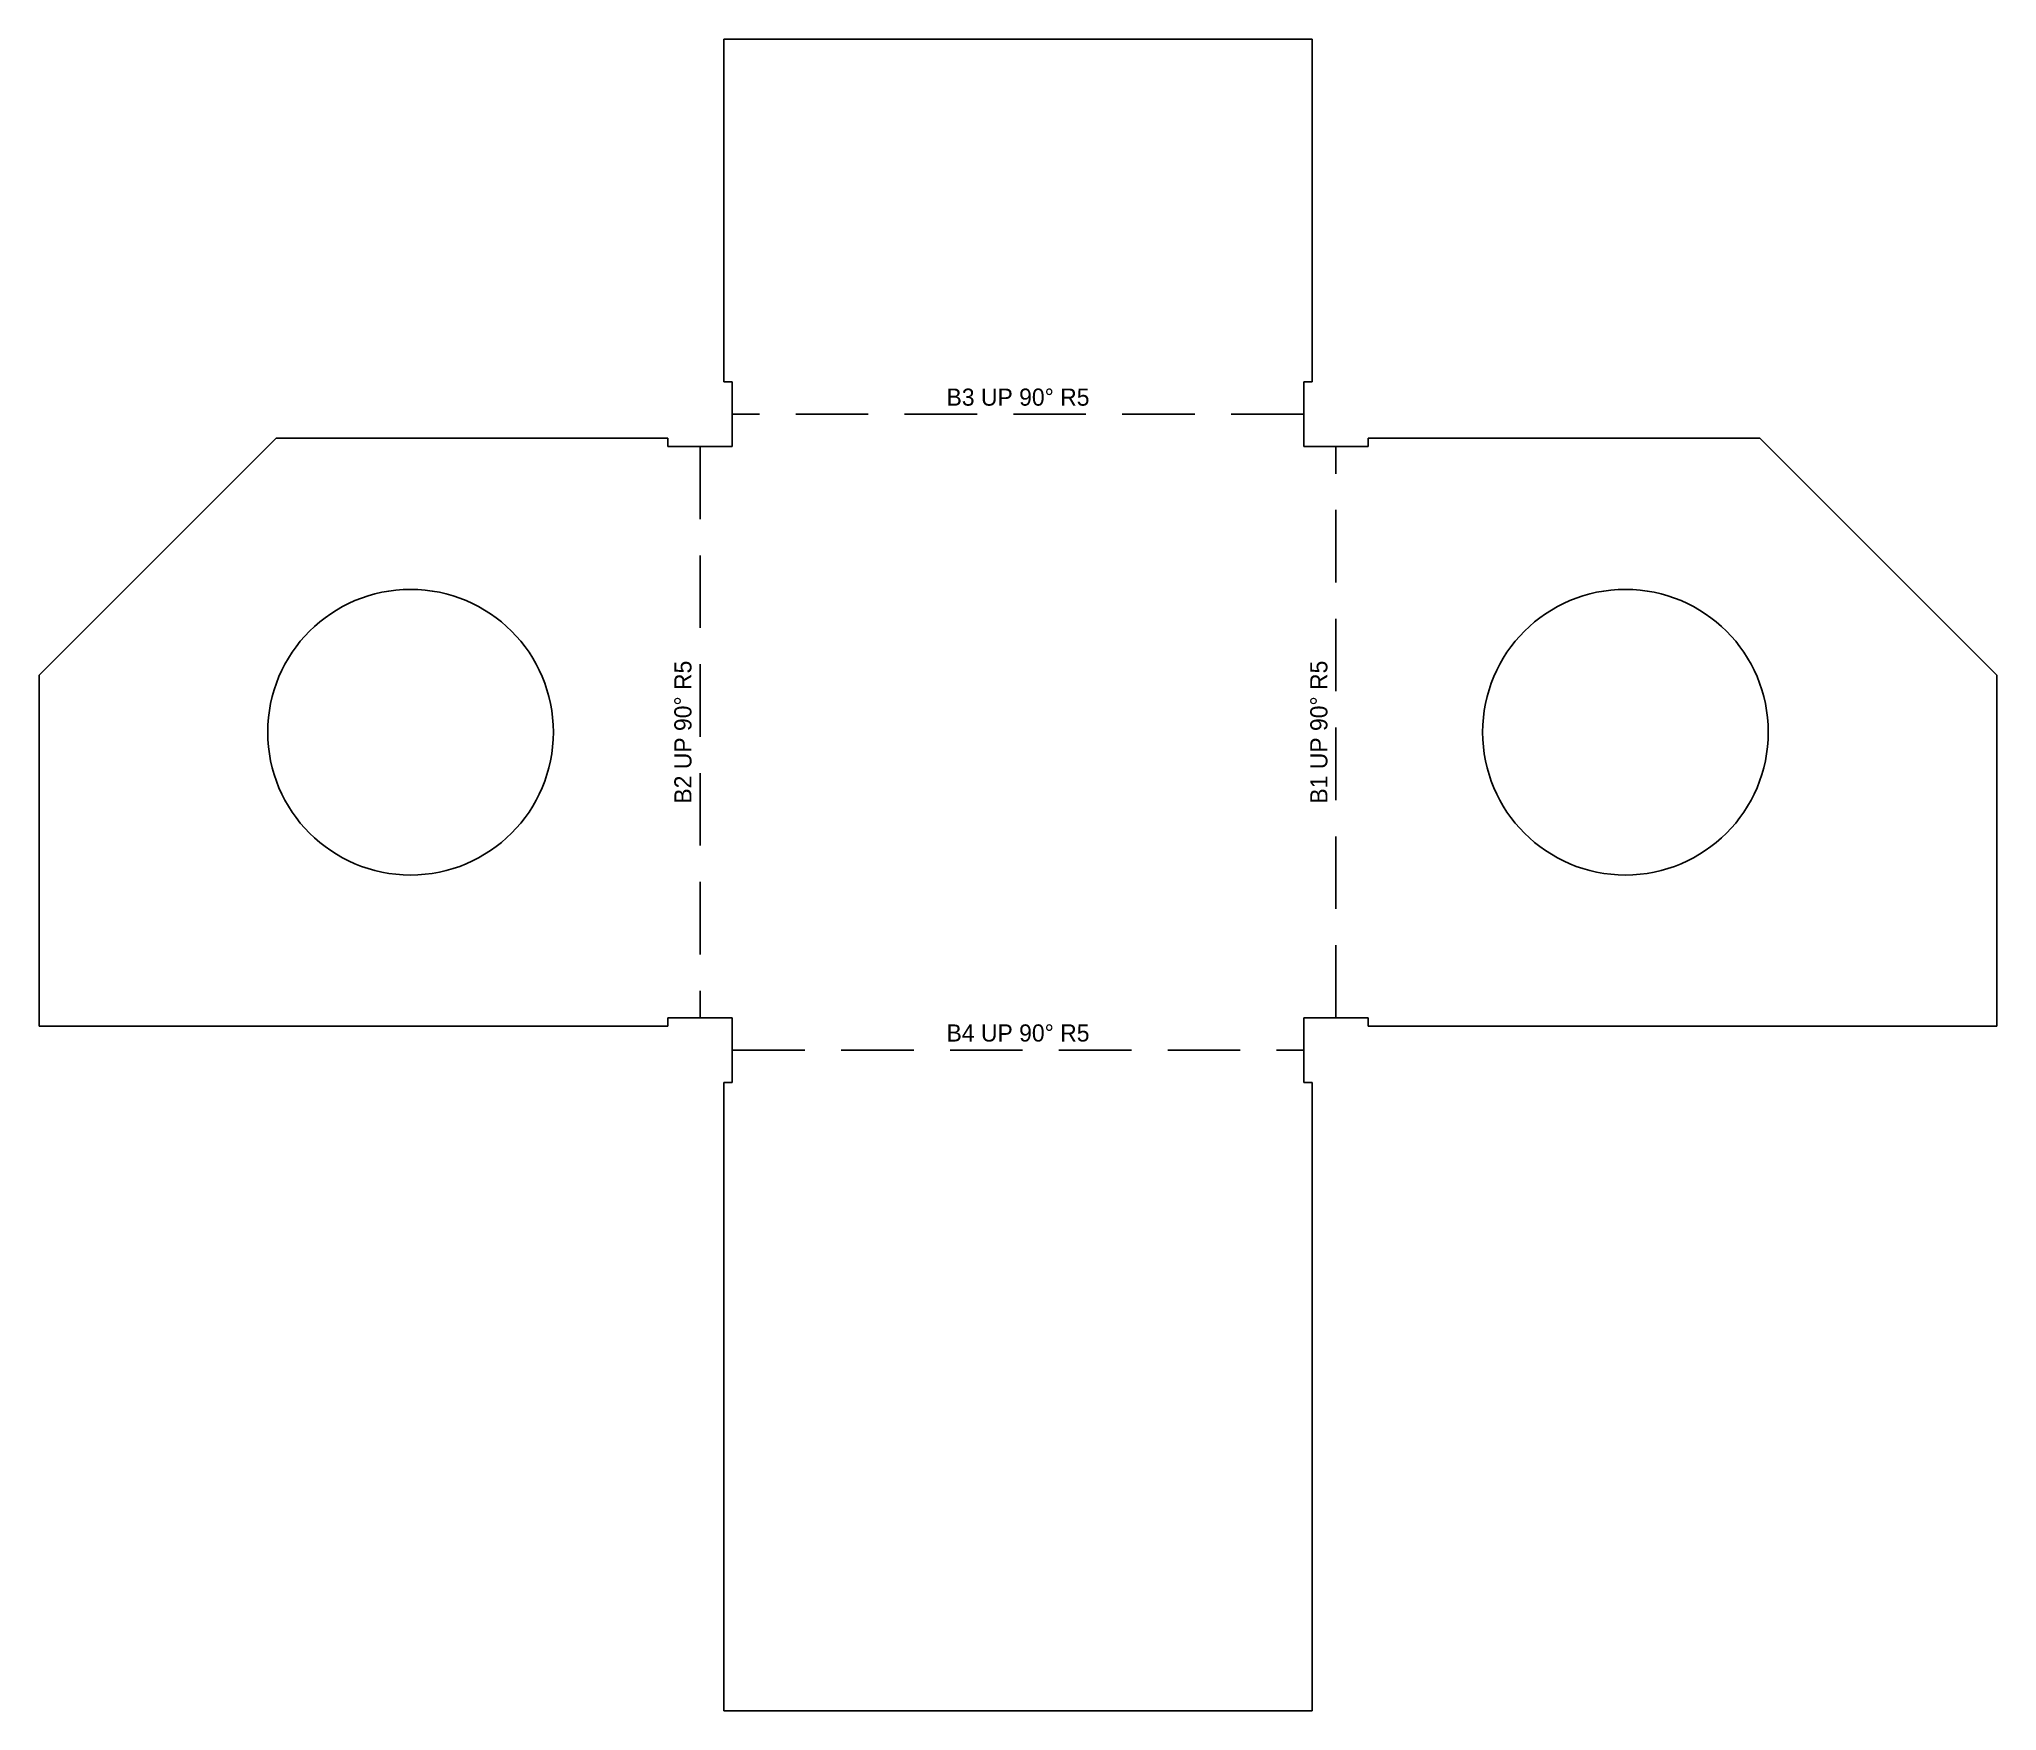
# Model space of a CAD drawing. Header units: millimetres. Extents: x -111 to 231, y -231 to 61.
import ezdxf
from ezdxf.enums import TextEntityAlignment as Align

# ---------------------------------------------------------------- set-up
doc = ezdxf.new("R2010")
doc.units = ezdxf.units.MM
doc.linetypes.add('DASHED', pattern=[19.05, 12.7, -6.35])
for name, color, linetype in [('BEND_NOTES', 8, 'Continuous'), ('BEND_UP', 1, 'DASHED'), ('CUT', 4, 'Continuous'), ('OUTLINE', 7, 'Continuous')]:
    doc.layers.add(name, color=color, linetype=linetype)

msp = doc.modelspace()

# ---------------------------------------------------------------- linework, layer by layer
at = {"layer": 'BEND_UP'}
for p, q in [((110, -4.35), (10, -4.35)), ((4.35, -10), (4.35, -110)), ((115.65, -110), (115.65, -10)), ((10, -115.65), (110, -115.65))]:
    msp.add_line(p, q, dxfattribs=at)
at = {"layer": 'CUT'}
for centre in [(-46.31, -60), (166.31, -60)]:
    msp.add_circle(centre, 25, dxfattribs=at)
at = {"layer": 'OUTLINE'}
for p, q in [((111.46, 61.31), (8.54, 61.31)), ((8.54, 61.31), (8.54, 1.31)), ((111.46, 1.31), (111.46, 61.31)), ((8.54, 1.31), (10, 1.31)), ((10, 1.31), (10, -10)), ((110, -10), (110, 1.31)), ((110, 1.31), (111.46, 1.31)), ((-69.85, -8.54), (-111.31, -50)), ((-1.31, -8.54), (-69.85, -8.54)), ((-1.31, -10), (-1.31, -8.54)), ((10, -10), (-1.31, -10)), ((121.31, -10), (110, -10)), ((189.85, -8.54), (121.31, -8.54)), ((121.31, -8.54), (121.31, -10)), ((231.31, -50), (189.85, -8.54)), ((-111.31, -50), (-111.31, -111.46)), ((231.31, -111.46), (231.31, -50)), ((-111.31, -111.46), (-1.31, -111.46)), ((-1.31, -111.46), (-1.31, -110)), ((-1.31, -110), (10, -110)), ((10, -110), (10, -121.31)), ((110, -121.31), (110, -110)), ((110, -110), (121.31, -110)), ((121.31, -110), (121.31, -111.46)), ((121.31, -111.46), (231.31, -111.46)), ((8.54, -121.31), (8.54, -231.31)), ((10, -121.31), (8.54, -121.31)), ((111.46, -121.31), (110, -121.31)), ((111.46, -231.31), (111.46, -121.31)), ((8.54, -231.31), (111.46, -231.31))]:
    msp.add_line(p, q, dxfattribs=at)

# ---------------------------------------------------------------- texts
at = {"layer": 'BEND_NOTES'}
for s, p in [('B3 UP 90%%d R5', (60, -2.85)), ('B4 UP 90%%d R5', (60, -114.15))]:
    msp.add_text(s, height=3, dxfattribs=at).set_placement(p, align=Align.CENTER)
for s, p in [('B2 UP 90%%d R5', (2.85, -60)), ('B1 UP 90%%d R5', (114.15, -60))]:
    msp.add_text(s, height=3, rotation=90, dxfattribs=at).set_placement(p, align=Align.CENTER)

doc.saveas('drawing.dxf')
